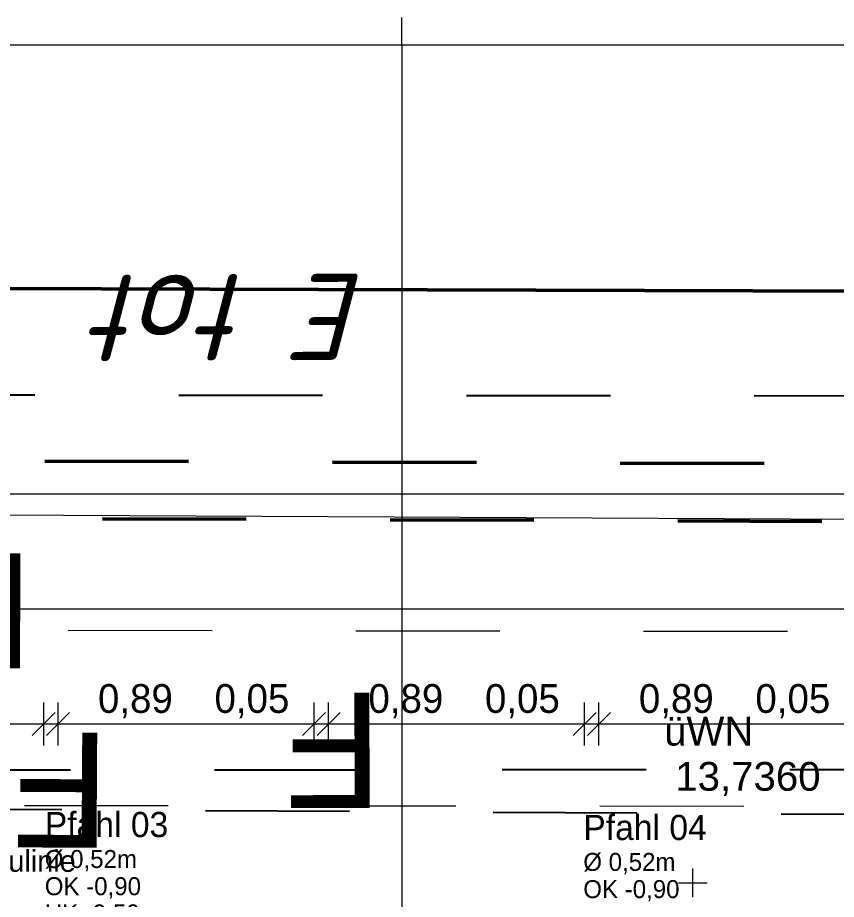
# Model space of a CAD drawing. Header units: metres. Extents: x -14 to 130, y -38 to 4.
# Drawn here: x 4.664 to 7.51, y 0.03 to 3.095 of the extents above; entities that cross this region are included whole.
import ezdxf

# ---------------------------------------------------------------- set-up
doc = ezdxf.new("R2010")
doc.units = ezdxf.units.M
doc.header["$MEASUREMENT"] = 0
doc.linetypes.add('Untersicht', pattern=[0.001, 0.0005, -0.0005])
for name, color, linetype in [('-1._KG PP_3_220 Bodenaufbau', 7, 'Continuous'), ('-1._KG PP_3_910 Allgemein Lageplan Höhen', 7, 'Continuous'), ('-1._KG PP_3_950 Polierplan Bemaßung', 7, 'Continuous'), ('-1._KG PP_3_Bemaßen_Sperrmaß 2D', 7, 'Continuous'), ('-1._KG PP_3_Fernmeldewesen_Fernmeldekabel', 7, 'Continuous'), ('-1._KG PP_3_Fernmeldewesen_Fernmeldekabel_Signatur', 7, 'Continuous'), ('-1._KG PP_3_Gas_Beschriftung Gas', 7, 'Continuous'), ('-1._KG PP_3_Kataster Grenzpunkte_Grenzpunkt (GP) Hausecke_Kennzeichen', 7, 'Continuous'), ('-1._KG PP_3_Straßenverkehr_Randstein Unterkante', 7, 'Continuous'), ('-1._KG PP_3_Strom_Beschriftung Strom', 7, 'Continuous'), ('-1._KG PP_3_Strom_Stromfreileitung', 7, 'Continuous'), ('-1._KG PP_3_Strom_Stromkabel', 7, 'Continuous')]:
    doc.layers.add(name, color=color, linetype=linetype)
doc.styles.add('ERSTELLTER_STIL_1', font='arial.ttf')
doc.styles.add('ERSTELLTER_STIL_2', font='isocpeur.ttf')
doc.styles.add('ERSTELLTER_STIL_5', font='')
doc.styles.get('ERSTELLTER_STIL_5').set_extended_font_data('Eurostile')
doc.linetypes.add('GAS', pattern='A,0,[1,415_260415_PP_VA_1_2 -1 KG1.Shx,S=0.186508,R=0,X=0,Y=0],-26.5,0', length=26.5)

msp = doc.modelspace()

# ---------------------------------------------------------------- linework, layer by layer
at = {"layer": '-1._KG PP_3_910 Allgemein Lageplan Höhen', "color": 7, "linetype": 'Continuous', "lineweight": 13, "ltscale": 1000}
for p, q in [((7.0113, 0.0374), (7.0113, 0.1374)), ((6.9613, 0.0874), (7.0613, 0.0874))]:
    msp.add_line(p, q, dxfattribs=at)
at = {"layer": '-1._KG PP_3_Bemaßen_Sperrmaß 2D', "color": 5, "linetype": 'GAS', "lineweight": 0, "ltscale": 1000}
for p, q in [((6, 3), (6, 3.0949)), ((-1.25, 3), (21, 3)), ((6, 3), (6, -36))]:
    msp.add_line(p, q, dxfattribs=at)
msp.add_point((6, 3), dxfattribs=at)
msp.add_point((6, 3), dxfattribs=at)
at = {"layer": '-1._KG PP_3_Fernmeldewesen_Fernmeldekabel', "color": 7, "linetype": 'Untersicht', "lineweight": 25, "ltscale": 1000}
for p, q in [((11.7245, 1.7754), (-3.9335, 1.7905)), ((22.8486, 0.4898), (-0.2913, 0.4754)), ((13.8176, 0.2868), (-0.0132, 0.3703))]:
    msp.add_line(p, q, dxfattribs=at)
at = {"layer": '-1._KG PP_3_Kataster Grenzpunkte_Grenzpunkt (GP) Hausecke_Kennzeichen', "color": 1, "linetype": 'Continuous', "lineweight": 13, "ltscale": 1000, "true_color": 0xfb0106}
msp.add_line((0, 1.4395), (18.985, 1.4395), dxfattribs=at)
at = {"layer": '-1._KG PP_3_Kataster Grenzpunkte_Grenzpunkt (GP) Hausecke_Kennzeichen', "color": 76, "linetype": 'Continuous', "lineweight": 13, "ltscale": 1000, "true_color": 0x3f7f02}
msp.add_line((0.8029, 1.0395), (15.12, 1.0395), dxfattribs=at)
at = {"layer": '-1._KG PP_3_Kataster Grenzpunkte_Grenzpunkt (GP) Hausecke_Kennzeichen', "color": 6, "linetype": 'Continuous', "lineweight": 13, "ltscale": 1000, "true_color": 0xfb02fe}
for p, q in [((4.755, 0.5645), (4.755, 0.7145)), ((4.805, 0.5645), (4.805, 0.7145)), ((5.695, 0.5645), (5.695, 0.7145)), ((5.745, 0.5645), (5.745, 0.7145)), ((6.635, 0.5645), (6.635, 0.7145)), ((6.685, 0.5645), (6.685, 0.7145)), ((4.795, 0.6795), (4.715, 0.5995)), ((4.845, 0.6795), (4.765, 0.5995)), ((5.735, 0.6795), (5.655, 0.5995)), ((5.785, 0.6795), (5.705, 0.5995)), ((6.675, 0.6795), (6.595, 0.5995)), ((6.725, 0.6795), (6.645, 0.5995)), ((3.865, 0.6395), (4.755, 0.6395)), ((4.755, 0.6395), (4.805, 0.6395)), ((4.805, 0.6395), (5.695, 0.6395)), ((5.695, 0.6395), (5.745, 0.6395)), ((5.745, 0.6395), (6.635, 0.6395)), ((6.635, 0.6395), (6.685, 0.6395)), ((6.685, 0.6395), (7.575, 0.6395))]:
    msp.add_line(p, q, dxfattribs=at)
at = {"layer": '-1._KG PP_3_Straßenverkehr_Randstein Unterkante', "color": 7, "linetype": 'Continuous', "lineweight": 50, "ltscale": 1000}
msp.add_line((-0.004, 2.1677), (9.4811, 2.1376), dxfattribs=at)
at = {"layer": '-1._KG PP_3_Strom_Stromfreileitung', "color": 40, "linetype": 'Continuous', "lineweight": 0, "ltscale": 1000, "true_color": 0xffb300}
msp.add_line((22.8486, 1.2735), (-3.9335, 1.4075), dxfattribs=at)
at = {"layer": '-1._KG PP_3_Strom_Stromkabel', "color": 7, "linetype": 'Untersicht', "lineweight": 13, "ltscale": 1000}
for p, q in [((15.34, 0.9491), (-0.0472, 0.971)), ((9.188, 0.3517), (-1.8987, 0.3599))]:
    msp.add_line(p, q, dxfattribs=at)
at = {"layer": '-1._KG PP_3_Strom_Stromkabel', "color": 7, "linetype": 'Untersicht', "lineweight": 50, "ltscale": 1000, "flags": 128}
msp.add_lwpolyline([(-0.0449, 1.3711), (-0.0412, 1.571), (19.0107, 1.5019), (19.007, 1.3019)], close=True, dxfattribs=at)

# ---------------------------------------------------------------- texts
at = {"layer": '-1._KG PP_3_220 Bodenaufbau', "color": 7, "linetype": 'Continuous', "lineweight": 13, "insert": (4.7191, 1.0328), "char_height": 0.4, "attachment_point": 4, "rotation": 179.9182, "style": 'ERSTELLTER_STIL_1'}
msp.add_mtext('\\A1;{\\pql;\\fArial|b0|i0|c0|p0;\\W1.000000;E}', dxfattribs=at)
at = {"layer": '-1._KG PP_3_910 Allgemein Lageplan Höhen', "color": 7, "linetype": 'Continuous', "lineweight": 13, "char_height": 0.1, "attachment_point": 1, "style": 'ERSTELLTER_STIL_1'}
for s, insert in [('\\A1;{\\pql;\\fArial|b0|i0|c0|p0;\\W1.000000;üWN}', (6.9113, 0.6645)), ('\\A1;{\\pql;\\fArial|b0|i0|c0|p0;\\W1.000000; 13,7360}', (6.9113, 0.5074))]:
    msp.add_mtext(s, dxfattribs=dict(at, insert=insert))
at = {"layer": '-1._KG PP_3_950 Polierplan Bemaßung', "color": 6, "linetype": 'Continuous', "lineweight": 13, "true_color": 0xfb02fe, "char_height": 0.1, "width": 0.306373, "attachment_point": 7, "style": 'ERSTELLTER_STIL_5'}
for s, insert in [('\\A1;{\\pql;\\fEurostile|b0|i0|c0|p0;\\W1.000000;0,89}', (4.9436, 0.6595)), ('\\A1;{\\pql;\\fEurostile|b0|i0|c0|p0;\\W1.000000;0,05}', (5.3486, 0.6595)), ('\\A1;{\\pql;\\fEurostile|b0|i0|c0|p0;\\W1.000000;0,89}', (5.8836, 0.6595)), ('\\A1;{\\pql;\\fEurostile|b0|i0|c0|p0;\\W1.000000;0,05}', (6.2886, 0.6595)), ('\\A1;{\\pql;\\fEurostile|b0|i0|c0|p0;\\W1.000000;0,89}', (6.8236, 0.6595)), ('\\A1;{\\pql;\\fEurostile|b0|i0|c0|p0;\\W1.000000;0,05}', (7.2286, 0.6595))]:
    msp.add_mtext(s, dxfattribs=dict(at, insert=insert))
at = {"layer": '-1._KG PP_3_Fernmeldewesen_Fernmeldekabel_Signatur', "color": 7, "linetype": 'Continuous', "lineweight": 25, "char_height": 0.4, "attachment_point": 4, "style": 'ERSTELLTER_STIL_1'}
for insert, rotation in [((5.9332, 0.5479), 180.0356), ((4.9857, 0.4087), 179.6543)]:
    msp.add_mtext('\\A1;{\\pql;\\fArial|b0|i0|c0|p0;\\W1.000000;F}', dxfattribs=dict(at, insert=insert, rotation=rotation))
at = {"layer": '-1._KG PP_3_Gas_Beschriftung Gas', "color": 1, "linetype": 'Continuous', "lineweight": 13, "true_color": 0xfb0106, "insert": (4.5095, 0.1625), "char_height": 0.075, "attachment_point": 4, "style": 'ERSTELLTER_STIL_5'}
msp.add_mtext('\\A1;{\\pql;\\fEurostile|b0|i0|c0|p0;\\W1.000000;Baulinie}', dxfattribs=at)
at = {"layer": '-1._KG PP_3_Kataster Grenzpunkte_Grenzpunkt (GP) Hausecke_Kennzeichen', "color": 7, "linetype": 'Continuous', "lineweight": 13, "char_height": 0.0875, "attachment_point": 7, "line_spacing_factor": 0.907049, "style": 'ERSTELLTER_STIL_5'}
for s, insert in [('\\A1;{\\pql;\\fEurostile|b0|i0|c0|p0;\\W1.000000;Pfahl 03\\P\\pql;\\fEurostile|b0|i0|c0|p0;\\H0.714286x;\\W1.000000;Ø \\fEurostile|b0|i0|c0|p0;\\W1.000000;0,52\\fEurostile|b0|i0|c0|p0;\\W1.000000;m\\P\\pql;\\fEurostile|b0|i0|c0|p0;\\W1.000000;OK \\fEurostile|b0|i0|c0|p0;\\W1.000000;-0,90\\P\\pql;\\fEurostile|b0|i0|c0|p0;\\W1.000000;UK \\fEurostile|b0|i0|c0|p0;\\W1.000000;-9,50}', (4.7587, -0.0618)), ('\\A1;{\\pql;\\fEurostile|b0|i0|c0|p0;\\W1.000000;Pfahl 04\\P\\pql;\\fEurostile|b0|i0|c0|p0;\\H0.714286x;\\W1.000000;Ø \\fEurostile|b0|i0|c0|p0;\\W1.000000;0,52\\fEurostile|b0|i0|c0|p0;\\W1.000000;m\\P\\pql;\\fEurostile|b0|i0|c0|p0;\\W1.000000;OK \\fEurostile|b0|i0|c0|p0;\\W1.000000;-0,90\\P\\pql;\\fEurostile|b0|i0|c0|p0;\\W1.000000;UK \\fEurostile|b0|i0|c0|p0;\\W1.000000;-9,50}', (6.6304, -0.0719))]:
    msp.add_mtext(s, dxfattribs=dict(at, insert=insert))
at = {"layer": '-1._KG PP_3_Strom_Beschriftung Strom', "color": 7, "linetype": 'Continuous', "lineweight": 50, "insert": (5.8814, 2.2067), "char_height": 0.3, "attachment_point": 7, "rotation": 180.3502, "style": 'ERSTELLTER_STIL_2'}
msp.add_mtext('\\A1;{\\pql;\\fISOCPEUR|b0|i1|c0|p0;\\W1.000000;E tot}', dxfattribs=at)

doc.saveas('drawing.dxf')
